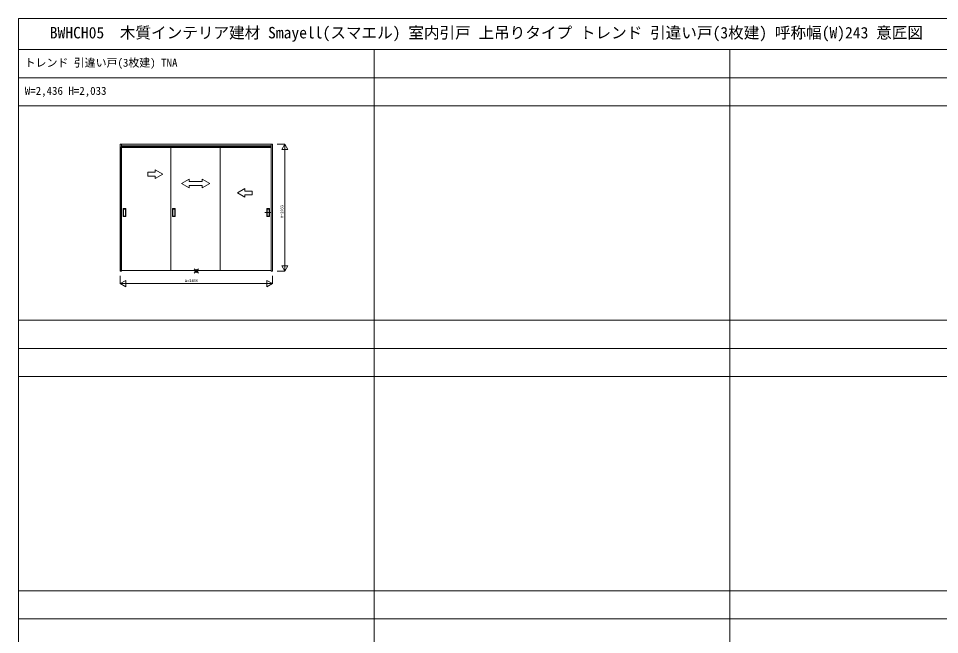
# Model space of a CAD drawing. Units: millimetres, scale not verified. Extents: x -14341 to 14341, y -10000 to 10000.
# Drawn here: x -14341 to 417, y 130 to 10000 of the extents above; entities that cross this region are included whole.
import ezdxf
from ezdxf.enums import TextEntityAlignment as Align

# ---------------------------------------------------------------- set-up
doc = ezdxf.new("R2010")
doc.units = ezdxf.units.MM
doc.header["$LTSCALE"] = 50
doc.linetypes.add('USER2', pattern=[15, 10, -1, 1, -1, 1, -1])
for name, color, linetype, lineweight in [('0-0_0', 7, 'Continuous', 18), ('0-1_YKK_F1', 7, 'Continuous', 18), ('0-2_YKK_A1', 4, 'Continuous', 18), ('0-3_YKK_N1', 2, 'Continuous', 18), ('0-6_YKK_IN', 1, 'Continuous', 18)]:
    doc.layers.add(name, color=color, linetype=linetype, lineweight=lineweight)
doc.styles.add('ＭＳ ゴシック', font='')
doc.styles.get('ＭＳ ゴシック').set_extended_font_data('MS Gothic')

msp = doc.modelspace()

# ---------------------------------------------------------------- linework, layer by layer
at = {"layer": '0-0_0'}
msp.add_line((-8640.51, 8600), (-8640.51, 5165), dxfattribs=at)
at = {"layer": '0-1_YKK_F1'}
for p, q in [((-14340.51, 10000), (14340.51, 10000)), ((-14340.51, -10000), (-14340.51, 10000)), ((-14340.51, 9500), (14159.49, 9500)), ((-8640.51, -10000), (-8640.51, 9500)), ((-2940.51, -10000), (-2940.51, 9500)), ((-14340.51, 9050), (14159.49, 9050)), ((-14340.51, 8600), (14159.49, 8600)), ((-14340.51, 5165), (14159.49, 5165)), ((-14340.51, 4715), (14159.49, 4715)), ((-14340.51, 4265), (14159.49, 4265)), ((-14340.51, 830), (14159.49, 830)), ((-14340.51, 380), (14159.49, 380))]:
    msp.add_line(p, q, dxfattribs=at)
at = {"layer": '0-2_YKK_A1'}
for p, q in [((-12708.51, 7985.5), (-10272.51, 7985.5)), ((-12692.01, 7941.5), (-11901.01, 7941.5)), ((-12692.01, 5961.5), (-12692.01, 7941.5)), ((-12688.51, 7961.5), (-10292.51, 7961.5)), ((-12688.51, 7934.5), (-10292.51, 7934.5)), ((-11901.01, 7941.5), (-11110.01, 7941.5)), ((-11901.01, 5961.5), (-11901.01, 7941.5)), ((-11110.01, 5961.5), (-11110.01, 7941.5)), ((-12028.01, 7505.5), (-12148.01, 7574.78)), ((-12148.01, 7535.5), (-12148.01, 7574.78)), ((-12028.01, 7505.5), (-12148.01, 7436.22)), ((-12148.01, 7436.22), (-12148.01, 7475.5)), ((-11726.01, 7355.5), (-11606.01, 7424.78)), ((-11606.01, 7424.78), (-11606.01, 7385.5)), ((-11606.01, 7385.5), (-11396.01, 7385.5)), ((-11396.01, 7424.78), (-11396.01, 7385.5)), ((-11276.01, 7355.5), (-11396.01, 7424.78)), ((-11726.01, 7355.5), (-11606.01, 7285.5)), ((-11606.01, 7325.5), (-11606.01, 7285.5)), ((-11396.01, 7325.5), (-11606.01, 7325.5)), ((-11276.01, 7355.5), (-11396.01, 7285.5)), ((-11396.01, 7325.5), (-11396.01, 7285.5)), ((-10833.01, 7205.5), (-10713.01, 7274.78)), ((-10713.01, 7235.5), (-10713.01, 7274.78)), ((-10833.01, 7205.5), (-10713.01, 7136.22)), ((-10713.01, 7136.22), (-10713.01, 7175.5)), ((-12663.01, 6826), (-12663.01, 6954)), ((-12622.01, 6955), (-12662.01, 6955)), ((-12657.01, 6836), (-12657.01, 6944)), ((-12656.01, 6945), (-12628.01, 6945)), ((-12627.01, 6944), (-12627.01, 6836)), ((-12621.01, 6826), (-12621.01, 6954)), ((-11872.01, 6826), (-11872.01, 6954)), ((-11831.01, 6955), (-11871.01, 6955)), ((-11866.01, 6836), (-11866.01, 6944)), ((-11865.01, 6945), (-11837.01, 6945)), ((-11836.01, 6944), (-11836.01, 6836)), ((-11830.01, 6826), (-11830.01, 6954)), ((-10360.01, 6826), (-10360.01, 6954)), ((-10359.01, 6955), (-10319.01, 6955)), ((-10354.01, 6944), (-10354.01, 6836)), ((-10325.01, 6945), (-10353.01, 6945)), ((-10324.01, 6836), (-10324.01, 6944)), ((-10318.01, 6826), (-10318.01, 6954)), ((-12622.01, 6825), (-12662.01, 6825)), ((-12628.01, 6835), (-12656.01, 6835)), ((-11831.01, 6825), (-11871.01, 6825)), ((-11837.01, 6835), (-11865.01, 6835)), ((-10395.39, 6890), (-10285.39, 6890)), ((-10359.01, 6825), (-10319.01, 6825)), ((-10353.01, 6835), (-10325.01, 6835)), ((-11901.01, 5961.5), (-12692.01, 5961.5)), ((-11110.01, 5961.5), (-11901.01, 5961.5)), ((-10289.01, 5961.5), (-11110.01, 5961.5))]:
    msp.add_line(p, q, dxfattribs=at)
at = {"layer": '0-2_YKK_A1', "linetype": 'USER2'}
msp.add_line((-10395.39, 6890), (-10285.39, 6890), dxfattribs=at)
at = {"layer": '0-2_YKK_A1'}
for points in [[(-12708.51, 7985.5), (-12708.51, 5952.5), (-12688.51, 5952.5), (-12688.51, 7985.49)], [(-10292.51, 7985.49), (-10292.51, 5952.5), (-10272.51, 5952.5), (-10272.51, 7985.5)], [(-11110.01, 7941.5), (-10289.01, 7941.5), (-10289.01, 5961.5)], [(-12148.01, 7535.5), (-12268.01, 7535.5), (-12268.01, 7475.5), (-12148.01, 7475.5)], [(-10713.01, 7235.5), (-10593.01, 7235.5), (-10593.01, 7175.5), (-10713.01, 7175.5)]]:
    msp.add_lwpolyline(points, dxfattribs=at)
for centre, start, end in [((-12662.01, 6954), 90, 180), ((-12656.01, 6944), 90, 180), ((-12628.01, 6944), 0, 90), ((-12622.01, 6954), 0, 90), ((-11871.01, 6954), 90, 180), ((-11865.01, 6944), 90, 180), ((-11837.01, 6944), 0, 90), ((-11831.01, 6954), 0, 90), ((-10359.01, 6954), 90, 180), ((-10353.01, 6944), 90, 180), ((-10325.01, 6944), 360, 90), ((-10319.01, 6954), 0, 90), ((-12662.01, 6826), 180, 270), ((-12656.01, 6836), 180, 270), ((-12628.01, 6836), 270, 0), ((-12622.01, 6826), 270, 0), ((-11871.01, 6826), 180, 270), ((-11865.01, 6836), 180, 270), ((-11837.01, 6836), 270, 0), ((-11831.01, 6826), 270, 0), ((-10359.01, 6826), 180, 270), ((-10353.01, 6836), 180, 270), ((-10325.01, 6836), 270, 360), ((-10319.01, 6826), 270, 0)]:
    msp.add_arc(centre, 1, start, end, dxfattribs=at)
at = {"layer": '0-3_YKK_N1'}
for p, q in [((-10197.51, 7985.5), (-10072.51, 7985.5)), ((-10072.51, 7985.5), (-10072.51, 5952.5)), ((-10122.51, 7898.9), (-10022.51, 7898.9)), ((-10197.51, 5952.5), (-10072.51, 5952.5)), ((-10122.51, 6039.1), (-10022.51, 6039.1)), ((-12708.51, 5752.5), (-12621.91, 5802.5)), ((-12621.91, 5802.5), (-12621.91, 5702.5)), ((-10359.11, 5802.5), (-10272.51, 5752.5)), ((-10272.51, 5877.5), (-10272.51, 5752.5)), ((-12708.51, 5752.5), (-12621.91, 5702.5))]:
    msp.add_line(p, q, dxfattribs=at)
for points in [[(-10122.51, 7898.9), (-10072.51, 7985.5), (-10022.51, 7898.9)], [(-10122.51, 6039.1), (-10072.51, 5952.5), (-10022.51, 6039.1)], [(-12708.51, 5877.5), (-12708.51, 5752.5), (-10272.51, 5752.5)], [(-10359.11, 5802.5), (-10359.11, 5702.5), (-10272.51, 5752.5)]]:
    msp.add_lwpolyline(points, dxfattribs=at)
at = {"layer": '0-6_YKK_IN'}
for p, q in [((-11525.86, 5917.14), (-11455.15, 5987.86)), ((-11525.86, 5987.86), (-11455.15, 5917.14))]:
    msp.add_line(p, q, dxfattribs=at)
msp.add_circle((-11490.51, 5952.5), 25, dxfattribs=at)

# ---------------------------------------------------------------- texts
at = {"layer": '0-0_0', "style": 'ＭＳ ゴシック'}
for s, height, p in [('BWHCH05  木質インテリア建材 Smayell(スマエル) 室内引戸 上吊りタイプ トレンド 引違い戸(3枚建) 呼称幅(W)243 意匠図', 183.3, (-13838.51, 9625)), ('トレンド 引違い戸(3枚建) TNA', 128.3, (-14240.51, 9187.5)), ('W=2,436 H=2,033', 128.3, (-14238.51, 8737.5))]:
    msp.add_text(s, height=height, dxfattribs=at).set_placement(p, align=Align.BOTTOM_LEFT)
at = {"layer": '0-3_YKK_N1', "color": 7, "style": 'ＭＳ ゴシック'}
msp.add_text('H=2033', height=43.99, rotation=90, dxfattribs=at).set_placement((-10084.51, 6804), align=Align.BOTTOM_LEFT)
msp.add_text('W=2436', height=43.99, dxfattribs=at).set_placement((-11670.51, 5764.5), align=Align.BOTTOM_LEFT)

doc.saveas('drawing.dxf')
